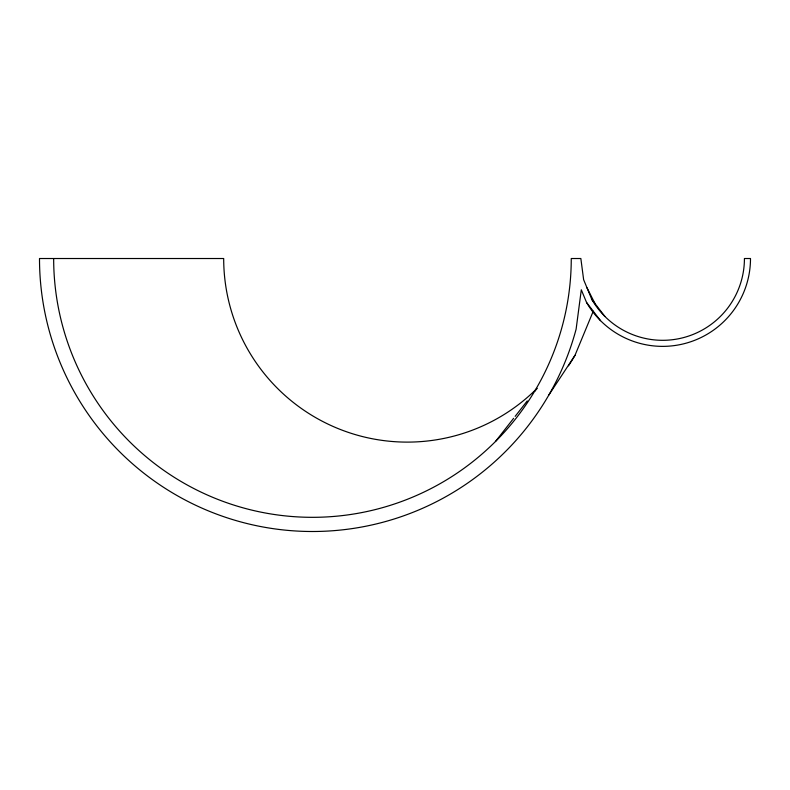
<?xml version="1.0" encoding="UTF-8"?>
<svg xmlns="http://www.w3.org/2000/svg" width="790" height="790" viewBox="0 0 790 790"><rect width="100%" height="100%" fill="white"/><g stroke="black" fill="none" stroke-linecap="round" stroke-linejoin="round"><path stroke-width="1.19" d="M568.484 365.8A193.639 193.639 0 0 0 574.982 355.342L593.26 311.201M548.843 395L574.982 355.342M495.458 441.521L513.628 418.315M515.149 416.379L527.256 400.905M534.83 391.238L537.101 388.344A183.596 183.596 0 0 1 223.689 258.518L39.5 258.518A272.955 272.955 0 0 0 576.117 329.163L581.302 289.792L586.545 302.452L600.509 320.651M53.661 258.518A258.804 258.804 0 0 0 312.455 517.322A258.804 258.804 0 0 0 571.259 258.518L580.848 258.518L583.632 279.69L591.809 299.41L604.804 316.356M587.019 287.846L594.989 303.567M591.809 299.41A81.785 81.785 0 0 0 744.427 258.518L750.5 258.518A87.868 87.868 0 0 1 586.545 302.452"/></g></svg>
